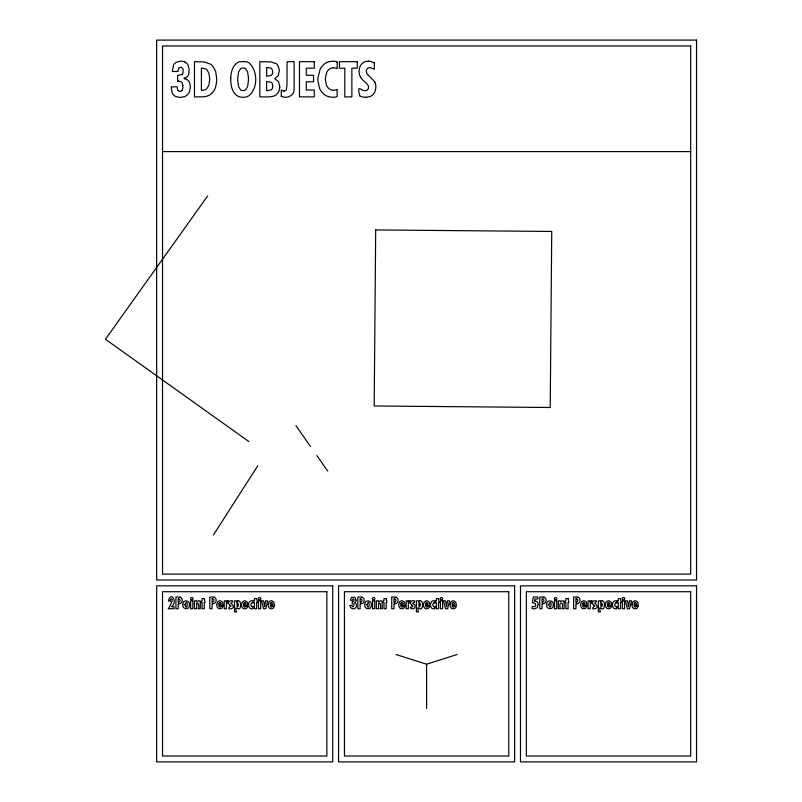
<?xml version="1.0" encoding="UTF-8"?>
<svg xmlns="http://www.w3.org/2000/svg" width="802" height="802" viewBox="0 0 802 802"><rect width="100%" height="100%" fill="white"/><g stroke="black" fill="none" stroke-linecap="round" stroke-linejoin="round"><path stroke-width="1.2" d="M178.194 603.866L178.194 608.738L175.929 608.738L175.929 596.999L178.365 596.999A7.378 7.378 0 0 1 179.267 597.049L180.219 597.269M212.089 603.866L212.079 608.738L209.813 608.738L209.813 596.999L212.249 596.999A7.378 7.378 0 0 1 213.162 597.049L214.114 597.269M360.118 603.866L360.108 608.738L357.842 608.738L357.842 596.999L360.278 596.999A7.378 7.378 0 0 1 361.181 597.049L362.143 597.269M394.013 603.866L394.003 608.738L391.737 608.738L391.737 596.999L394.173 596.999A7.378 7.378 0 0 1 395.075 597.049L396.038 597.269M542.032 603.866L542.022 608.738L539.756 608.738L539.756 596.999L542.192 596.999A7.378 7.378 0 0 1 543.104 597.049L544.057 597.269M575.926 603.866L575.916 608.738L573.651 608.738L573.651 596.999L576.087 596.999A7.378 7.378 0 0 1 576.989 597.049L577.951 597.269M532.428 602.793L533.24 596.999L537.811 596.999L537.811 598.994L534.874 598.994L534.653 601.129M226.655 603.304L226.535 603.635A6.737 6.737 0 0 0 226.435 605.029L226.415 608.738L224.239 608.738L224.239 600.848L226.264 600.848L226.264 602.252A2.175 2.175 0 0 1 227.999 600.528M590.483 603.304L590.372 603.635A6.737 6.737 0 0 0 590.272 605.029L590.252 608.738L588.067 608.738L588.067 600.848L590.102 600.848L590.102 602.252A2.175 2.175 0 0 1 591.836 600.528M213.392 535.024L257.793 465.721M207.668 195.939L105.453 339.276L248.79 441.491M182.014 90.255L181.904 90.405A2.576 2.576 0 0 1 179.999 91.428M182.004 74.496L177.613 75.408L177.613 81.192M184.35 96.671L181.252 97.333A14.867 14.867 0 0 1 179.568 97.363L175.889 96.581A7.519 7.519 0 0 1 172.219 93.092L171.157 86.816L177.041 86.816L177.753 90.345L179.999 91.418M395.937 654.472L426.604 664.206L457.27 654.472M184.62 78.025L184.009 78.566L186.485 79.388M178.355 81.152L177.733 81.192M333.311 67.859L332.038 67.969A6.326 6.326 0 0 0 329.432 69.072L327.878 70.596A10.215 10.215 0 0 0 326.635 72.651L325.432 77.964A22.306 22.306 0 0 0 325.411 79.829L326.464 85.122A10.266 10.266 0 0 0 327.938 87.598L329.532 89.092A6.546 6.546 0 0 0 332.168 90.175L333.452 90.285M283.968 91.007L285.301 90.766A2.175 2.175 0 0 0 286.294 89.874L287.006 84.942L287.036 61.684L294.144 61.684L294.144 86.235A37.784 37.784 0 0 1 293.983 90.255L293.853 91.037A7.659 7.659 0 0 1 292.479 94.355A9.624 9.624 0 0 1 281.392 96.35M368.379 61.223L365.943 61.503A8.371 8.371 0 0 0 361.983 63.689A9.313 9.313 0 0 0 359.737 67.288L359.136 70.295A15.048 15.048 0 0 0 359.095 71.769A11.078 11.078 0 0 0 360.579 77.243M365.722 97.333L369.912 96.631A8.862 8.862 0 0 0 374.965 91.719L375.787 88.13A15.96 15.96 0 0 0 375.827 86.606A11.007 11.007 0 0 0 374.875 82.075M238.234 600.768C240.981 601.009 240.78 604.748 240.43 606.753C239.497 612.738 233.643 603.024 236.58 611.916L234.495 611.916L234.495 600.848L236.54 600.848L236.54 602.061M420.148 600.768C423.005 601.069 422.724 605.029 422.253 607.104C420.479 612.828 416.248 602.543 418.504 611.916L416.408 611.916L416.408 600.848L418.454 600.848L418.454 602.061M602.071 600.768C604.929 601.069 604.648 605.029 604.177 607.104C602.502 612.758 597.881 602.603 600.417 611.916L598.332 611.916L598.332 600.848L600.367 600.848L600.367 602.061M267.617 90.676L271.206 89.844A3.158 3.158 0 0 0 272.279 88.591L272.75 86.426A9.403 9.403 0 0 0 272.74 85.523L272.179 83.338A3.007 3.007 0 0 0 271.367 82.385L266.625 81.433L266.625 90.626L267.547 90.666M162.525 151.598L690.672 151.598M168.45 600.999L170.365 600.999M227.898 602.783L228.039 600.708M409.812 602.783L409.952 600.708M591.726 602.783L591.876 600.708M350.063 605.38L352.028 605.38L352.399 606.713L353.492 606.743L353.903 604.417L352.499 603.485M576.327 603.886L576.448 603.886A3.539 3.539 0 0 0 578.021 597.119M178.575 603.886L178.726 603.886A3.539 3.539 0 0 0 180.3 597.119M394.363 603.886L394.534 603.886A3.539 3.539 0 0 0 396.108 597.119M542.413 603.886L542.553 603.886A3.539 3.539 0 0 0 544.127 597.119M212.45 603.886L212.61 603.886A3.539 3.539 0 0 0 214.194 597.119M360.459 603.886L360.639 603.886A3.539 3.539 0 0 0 362.213 597.119M533.019 602.763L535.305 603.475L535.826 605.46L534.643 606.753L532.348 606.302L532.047 608.427A5.434 5.434 0 0 0 534.322 608.868L537.139 607.766L538.172 604.507M178.465 81.142L181.102 81.714A2.897 2.897 0 0 1 182.134 82.656L182.906 85.654M184.54 61.844L181.533 61.233A13.564 13.564 0 0 0 180.009 61.263L176.5 62.175A7.007 7.007 0 0 0 173.553 65.002L172.29 71.498L177.974 71.498L178.756 68L181.142 67.147L183.177 69.183L182.916 73.403A3.007 3.007 0 0 1 182.004 74.496M413.341 603.746C416.408 604.758 415.225 609.67 411.957 608.848C407.065 606.402 413.13 607.685 412.93 606.142A2.476 2.476 0 0 0 412.198 605.52L411.947 605.34M230.084 605.37L230.294 605.5A2.476 2.476 0 0 1 230.996 606.071C223.427 610.613 238.304 609.59 231.507 603.796A2.316 2.316 0 0 1 230.725 603.184C237.603 599.034 224.109 600.177 229.974 605.299M593.901 605.36L594.122 605.5A2.476 2.476 0 0 1 594.833 606.071C587.254 610.803 602.272 609.36 595.284 603.766A2.316 2.316 0 0 1 594.563 603.184C601.299 599.054 588.006 600.177 593.801 605.299M411.887 605.299C406.263 599.224 420.007 599.806 412.669 603.164A2.316 2.316 0 0 0 413.351 603.726M367.697 74.616L367.095 73.894A4.571 4.571 0 0 1 366.795 73.443L366.213 70.335L367.777 68.07L370.344 67.679L374.313 69.183L374.313 62.967M295.928 425.682L310.514 446.524M316.88 455.616L327.737 471.105M360.629 77.213L362.915 80.07A33.554 33.554 0 0 0 364.74 81.824C367.156 83.548 370.404 87.127 367.506 89.844C362.243 94.165 356.319 81.182 359.647 95.669M563.956 601.721C563.184 598.823 559.505 603.375 560.317 600.848L558.292 600.848L558.292 608.738L560.468 608.738C557.601 601.289 564.879 600.909 561.961 608.738L564.137 608.738L564.137 603.355A6.556 6.556 0 0 0 563.986 601.711M356.098 600.046L354.775 597.169L351.386 597.47L350.444 600.277L352.339 600.277L353.08 598.823L354.123 599.746L353.792 601.189L352.218 601.57L352.218 603.505M168.43 600.588C171.307 590.603 178.034 602.362 171.427 606.713L174.064 606.713L174.064 608.738L168.26 608.738C167.959 609.831 175.538 596.307 170.535 599.244A7.449 7.449 0 0 0 170.395 600.999M575.916 598.823L575.916 602.091M542.022 598.823L542.022 602.091M426.604 664.206L426.604 708.497M408.178 602.252L408.178 600.848L406.153 600.848L406.153 608.738L408.328 608.738L408.328 605.029A6.737 6.737 0 0 1 408.439 603.635L408.569 603.304A1.504 1.504 0 0 1 409.792 602.853M394.003 598.823L394.003 602.091M360.108 598.823L360.108 602.091M354.354 602.633L354.354 602.482A3.278 3.278 0 0 1 356.459 606.252A3.278 3.278 0 0 1 352.98 608.798A3.278 3.278 0 0 1 350.003 605.69M337.141 62.075L337.141 68.651A10.306 10.306 0 0 0 333.311 67.829M281.291 90.165L281.291 96.561M212.079 598.823L212.079 602.091M178.194 598.823L178.194 602.091M534.653 600.909A3.679 3.679 0 0 1 538.353 604.507M542.282 598.713A1.754 1.754 0 0 1 543.906 600.457A1.754 1.754 0 0 1 542.282 602.212M576.177 598.713A1.754 1.754 0 0 1 577.791 600.457A1.754 1.754 0 0 1 576.177 602.212M590.402 603.214A1.504 1.504 0 0 1 591.716 602.853M600.447 602.091A2.386 2.386 0 0 1 602.031 600.628M615.976 602.703A1.704 1.704 0 0 1 616.949 603.104L616.959 601.009A3.84 3.84 0 0 0 615.455 600.708C611.345 600.888 611.345 608.708 615.455 608.878A2.627 2.627 0 0 0 616.959 608.427L616.959 606.352A1.323 1.323 0 0 1 616.036 606.783M616.076 606.643A2.015 2.015 0 0 1 616.016 602.833M178.445 598.713A1.754 1.754 0 0 1 180.069 600.457A1.754 1.754 0 0 1 178.445 602.212M212.34 598.713A1.754 1.754 0 0 1 213.964 600.457A1.754 1.754 0 0 1 212.34 602.212M226.575 603.214A1.504 1.504 0 0 1 227.878 602.853M236.61 602.091A2.386 2.386 0 0 1 238.194 600.628M252.139 602.703A1.704 1.704 0 0 1 253.111 603.104L253.121 601.009A3.84 3.84 0 0 0 251.627 600.708C247.507 600.888 247.507 608.708 251.627 608.878A2.627 2.627 0 0 0 253.121 608.427L253.121 606.352A1.323 1.323 0 0 1 252.209 606.783M252.239 606.643A2.015 2.015 0 0 1 252.179 602.833M356.028 600.056A2.426 2.426 0 0 1 354.444 602.743M360.369 598.713A1.754 1.754 0 0 1 361.983 600.457A1.754 1.754 0 0 1 360.369 602.212M394.253 598.713A1.754 1.754 0 0 1 395.877 600.457A1.754 1.754 0 0 1 394.253 602.212M408.238 602.262A2.175 2.175 0 0 1 409.922 600.528M418.534 602.091A2.386 2.386 0 0 1 420.108 600.628M434.062 602.703A1.704 1.704 0 0 1 435.025 603.104L435.035 601.009A3.84 3.84 0 0 0 433.541 600.708C429.431 600.888 429.421 608.708 433.541 608.878A2.627 2.627 0 0 0 435.045 608.427L435.035 606.352A1.323 1.323 0 0 1 434.123 606.783M434.163 606.643A2.015 2.015 0 0 1 434.093 602.833M365.722 97.273A11.098 11.098 0 0 1 359.597 95.749M374.815 82.095A6.757 6.757 0 0 0 374.524 81.583L370.253 77.042A32.591 32.591 0 0 1 367.677 74.636M368.389 61.102A12.571 12.571 0 0 1 374.273 63.017M333.462 90.325A9.454 9.454 0 0 0 337.131 89.413L337.141 96.511A10.947 10.947 0 0 1 333.051 97.343L328.359 96.641A13.143 13.143 0 0 1 324.369 94.576L322.645 93.022A16.16 16.16 0 0 1 319.547 88.33L317.913 80.581A30.757 30.757 0 0 1 317.963 77.594L320.219 69.022A16.481 16.481 0 0 1 322.534 65.674L324.83 63.619A12.621 12.621 0 0 1 328.86 61.724L332.76 61.223A11.027 11.027 0 0 1 337.161 62.025M283.958 91.087A6.566 6.566 0 0 1 281.332 90.105M205.452 96.541A34.947 34.947 0 0 1 199.758 96.852L194.475 96.892L194.475 61.684L204.32 61.954L210.405 64.14A11.749 11.749 0 0 1 213.162 66.616L215.678 71.548L216.67 78.215A35.448 35.448 0 0 1 216.6 81.884L215.558 87.348A14.306 14.306 0 0 1 210.625 94.295A11.739 11.739 0 0 1 205.783 96.42M184.36 96.691A8.932 8.932 0 0 0 189.462 91.689L190.285 88.009A16.381 16.381 0 0 0 190.325 86.375L189.713 82.987A6.627 6.627 0 0 0 186.495 79.368M184.65 78.145A5.814 5.814 0 0 0 188.811 73.995L189.162 69.162L187.838 64.721A6.877 6.877 0 0 0 184.55 61.824M182.746 85.684A8.281 8.281 0 0 1 182.164 90.325M238.465 604.638C236.77 612.116 236.199 597.921 238.465 604.638M420.378 604.638C418.644 612.026 418.163 597.911 420.378 604.638M602.302 604.638C600.407 612.116 600.127 597.911 602.302 604.638M184.941 604.638C187.568 613.36 188.35 596.407 184.941 604.638M196.63 603.976L196.63 608.738L194.455 608.738L194.455 600.848L196.48 600.848C195.658 603.214 199.367 598.893 200.129 601.721A6.556 6.556 0 0 1 200.269 603.355L200.299 608.738L198.124 608.738C200.229 606.673 197.312 600.127 196.63 603.976M366.865 604.638C369.381 613.329 370.474 596.598 366.865 604.638M375.697 229.943L374.183 405.982L550.232 407.496L551.736 231.447L375.697 229.943M378.554 603.976L378.554 608.738L376.369 608.738L376.369 600.848L378.394 600.848C377.582 603.214 381.281 598.893 382.043 601.721A6.556 6.556 0 0 1 382.193 603.355L382.213 608.738L380.048 608.738C381.892 607.064 379.376 599.896 378.554 603.976M548.779 604.638C551.285 613.309 552.398 596.618 548.779 604.638M218.886 604.026C224.209 605.35 218.926 600.016 218.886 604.026M243.638 604.026C248.971 605.66 243.818 599.756 243.638 604.026M270.234 604.026C275.647 605.36 270.124 600.026 270.234 604.026M279.818 86.816L279.026 91.137L276.71 94.436A9.163 9.163 0 0 1 272.479 96.43L270.725 96.711A46.686 46.686 0 0 1 266.344 96.882L259.828 96.892L259.828 61.684L270.595 61.894L276.058 63.579A6.286 6.286 0 0 1 277.943 65.473L279.246 69.844A16.22 16.22 0 0 1 279.286 71.067L278.204 75.789L274.825 78.756L278.605 81.644L279.818 86.816M400.799 604.026C406.113 605.741 401.03 599.716 400.799 604.026M425.551 604.026C430.925 605.53 425.641 599.816 425.551 604.026M452.158 604.026C457.481 605.66 452.338 599.746 452.158 604.026M582.723 604.026C588.026 605.861 582.914 599.675 582.723 604.026M607.475 604.026C612.868 605.37 607.375 600.016 607.475 604.026M634.071 604.026C639.445 605.51 634.151 599.836 634.071 604.026M230.755 78.265C230.645 84.19 231.497 91.007 236.289 95.077A9.814 9.814 0 0 0 239.076 96.661L241.673 97.253A13.363 13.363 0 0 0 243.788 97.313L246.394 96.862A9.955 9.955 0 0 0 249.262 95.478C258.033 87.669 257.753 71.117 249.362 63.147A9.774 9.774 0 0 0 246.465 61.704L239.728 61.694A9.814 9.814 0 0 0 236.851 63.107C232.199 66.576 230.886 72.781 230.755 78.265M216.761 604.568L217.101 606.843L218.365 608.447L220.4 608.858L222.234 607.946L223.016 606.362L221.141 606.362L220.089 607.274L218.986 606.302L218.886 605.44L223.116 605.38L222.515 602.081L220.35 600.728A4.09 4.09 0 0 0 219.788 600.708L217.633 601.811L216.761 604.568M241.512 604.568L241.853 606.843L243.116 608.447L245.151 608.858L246.986 607.946L247.768 606.362L245.893 606.362L244.77 607.274L243.738 606.302L243.638 605.44L247.868 605.38L247.267 602.081L245.101 600.728A4.09 4.09 0 0 0 244.54 600.708L242.384 601.811L241.512 604.568M268.119 604.568L268.449 606.843L269.713 608.447L271.748 608.858L273.582 607.946L274.364 606.362L272.49 606.362L271.437 607.274L270.334 606.302L270.234 605.44L274.474 605.38L273.863 602.081L271.698 600.728A4.09 4.09 0 0 0 271.136 600.708L268.981 601.811L268.119 604.568M398.684 604.568L399.015 606.843L400.278 608.447L402.313 608.858L404.148 607.946L404.93 606.362L403.055 606.362L401.932 607.274L400.9 606.302L400.799 605.44L405.04 605.38L404.429 602.081L402.263 600.728A4.09 4.09 0 0 0 401.702 600.708L399.546 601.811L398.684 604.568M423.436 604.568L423.767 606.843L425.03 608.447L427.065 608.858L428.9 607.946L429.682 606.362L427.807 606.362L426.684 607.274L425.651 606.302L425.551 605.44L429.792 605.38L429.18 602.081L427.015 600.728A4.09 4.09 0 0 0 426.453 600.708L424.298 601.811L423.436 604.568M450.032 604.568L450.373 606.843L451.636 608.447L453.661 608.858L455.506 607.946L456.288 606.362L454.413 606.362L453.29 607.274L452.248 606.302L452.148 605.44L456.388 605.38L455.777 602.081L453.611 600.728A4.09 4.09 0 0 0 453.06 600.708L450.894 601.811L450.032 604.568M580.598 604.568L580.939 606.843L582.202 608.447L584.227 608.858L586.072 607.946L586.853 606.362L584.979 606.362L583.856 607.274L582.813 606.302L582.713 605.44L586.954 605.38L586.342 602.081L584.177 600.728A4.09 4.09 0 0 0 583.625 600.708L581.46 601.811L580.598 604.568M605.35 604.568L605.69 606.843L606.954 608.447L608.979 608.858L610.823 607.946L611.605 606.362L609.731 606.362L608.678 607.274L607.565 606.302L607.465 605.44L611.705 605.38L611.094 602.081L608.929 600.728A4.09 4.09 0 0 0 608.377 600.708L606.212 601.811L605.35 604.568M631.946 604.568L632.287 606.843L633.55 608.447L635.585 608.858L637.42 607.946L638.202 606.362L636.327 606.362L635.204 607.274L634.171 606.302L634.071 605.44L638.302 605.38L637.7 602.081L635.535 600.728A4.09 4.09 0 0 0 634.973 600.708L632.818 601.811L631.946 604.568M182.876 604.548C181.743 609.69 190.004 610.302 189.432 605.019C190.545 599.906 182.305 599.284 182.876 604.548M364.79 604.548C363.657 609.69 371.927 610.302 371.346 605.019C372.459 599.906 364.218 599.284 364.79 604.548M546.703 604.548C545.581 609.69 553.841 610.302 553.27 605.019C554.382 599.906 546.132 599.284 546.703 604.548M248.47 80.01L247.718 86.215L245.703 89.734A3.86 3.86 0 0 1 244.059 90.526L242.124 90.526A3.85 3.85 0 0 1 240.49 89.744L238.615 86.676L237.763 80.701A45.894 45.894 0 0 1 237.763 77.924L238.615 71.919L240.49 68.842A3.84 3.84 0 0 1 242.124 68.05L244.059 68.05A3.86 3.86 0 0 1 245.703 68.842L247.718 72.37L248.45 77.934A45.614 45.614 0 0 1 248.47 80.01M209.663 80.07L208.891 85.112L206.886 88.531A6.175 6.175 0 0 1 204.53 89.984L201.422 90.385L201.422 68.1L205.322 68.792A5.995 5.995 0 0 1 207.237 70.235L208.921 73.393L209.633 78.025A30.877 30.877 0 0 1 209.663 80.07M272.61 72.23L272.299 73.884A3.278 3.278 0 0 1 271.016 75.498L266.625 76.3L266.625 67.398L270.785 68.13A3.439 3.439 0 0 1 272.289 69.924L272.59 71.388A7.779 7.779 0 0 1 272.61 72.23M264.63 606.633L263.647 600.848L261.542 600.848L263.567 608.738L265.693 608.738L267.718 600.848L265.612 600.848L264.63 606.633M446.554 606.633L445.571 600.848L443.466 600.848L445.491 608.738L447.606 608.738L449.631 600.848L447.526 600.848L446.554 606.633M628.467 606.633L627.485 600.848L625.38 600.848L627.405 608.738L629.53 608.738L631.555 600.848L629.45 600.848L628.467 606.633M696.547 40.1L156.661 40.1L156.661 579.986L696.547 579.986L696.547 40.1M690.672 45.965L162.525 45.965L162.525 574.112L690.672 574.112L690.672 45.965M314.284 61.684L299.477 61.684L299.477 96.892L314.284 96.892L314.284 90.024L306.274 90.024L306.274 81.774L313.532 81.774L313.532 75.308L306.274 75.308L306.274 68.2L314.284 68.2L314.284 61.684M357.261 61.684L339.436 61.684L339.436 68.2L344.81 68.2L344.81 96.892L351.877 96.892L351.877 68.2L357.261 68.2L357.261 61.684M332.71 585.851L156.661 585.851L156.661 761.9L332.71 761.9L332.71 585.851M514.623 585.851L338.574 585.851L338.574 761.9L514.623 761.9L514.623 585.851M696.547 585.851L520.498 585.851L520.498 761.9L696.547 761.9L696.547 585.851M326.845 591.716L162.525 591.716L162.525 756.035L326.845 756.035L326.845 591.716M508.759 591.716L344.449 591.716L344.449 756.035L508.759 756.035L508.759 591.716M690.672 591.716L526.363 591.716L526.363 756.035L690.672 756.035L690.672 591.716M204.229 598.573L202.054 598.573L202.054 600.848L201.202 600.848L201.202 602.553L202.054 602.553L202.054 608.738L204.229 608.738L204.229 602.553L205.091 602.553L204.229 598.573M256.61 598.573L254.434 598.573L254.434 600.848L253.582 600.848L253.582 602.553L254.434 602.553L254.434 608.738L256.61 608.738L256.61 602.553L257.472 602.553L256.61 598.573M386.143 598.573L383.978 598.573L383.978 600.848L383.115 600.848L383.115 602.553L383.978 602.553L383.978 608.738L386.143 608.738L386.143 602.553L387.005 602.553L386.143 598.573M438.524 598.573L436.358 598.573L436.358 600.848L435.496 600.848L435.496 602.553L436.358 602.553L436.358 608.738L438.524 608.738L438.524 602.553L439.386 602.553L438.524 598.573M568.067 598.573L565.891 598.573L565.891 600.848L565.029 600.848L565.029 602.553L565.891 602.553L565.891 608.738L568.067 608.738L568.067 602.553L568.919 602.553L568.067 598.573M620.447 598.573L618.272 598.573L618.272 600.848L617.41 600.848L617.41 602.553L618.272 602.553L618.272 608.738L620.447 608.738L620.447 602.553L621.299 602.553L620.447 598.573M192.831 600.848L190.655 600.848L190.655 608.738L192.831 608.738L192.831 600.848M260.68 600.848L258.495 600.848L258.495 608.738L260.68 608.738L260.68 600.848M374.745 600.848L372.569 600.848L372.569 608.738L374.745 608.738L374.745 600.848M442.594 600.848L440.418 600.848L440.418 608.738L442.594 608.738L442.594 600.848M556.668 600.848L554.483 600.848L554.483 608.738L556.668 608.738L556.668 600.848M624.507 600.848L622.332 600.848L622.332 608.738L624.507 608.738L624.507 600.848M554.924 599.816A1.263 1.263 0 0 0 556.839 598.743A1.263 1.263 0 0 0 554.954 597.63A1.263 1.263 0 0 0 554.924 599.816M622.773 599.816A1.263 1.263 0 0 0 624.678 598.743A1.263 1.263 0 0 0 622.803 597.63A1.263 1.263 0 0 0 622.773 599.816M191.097 599.816A1.263 1.263 0 0 0 193.001 598.743A1.263 1.263 0 0 0 191.127 597.63A1.263 1.263 0 0 0 191.097 599.816M258.936 599.816A1.263 1.263 0 0 0 260.85 598.743A1.263 1.263 0 0 0 258.966 597.63A1.263 1.263 0 0 0 258.936 599.816M373.01 599.816A1.263 1.263 0 0 0 374.915 598.743A1.263 1.263 0 0 0 373.04 597.63A1.263 1.263 0 0 0 373.01 599.816M440.859 599.816A1.263 1.263 0 0 0 442.764 598.743A1.263 1.263 0 0 0 440.889 597.63A1.263 1.263 0 0 0 440.859 599.816"/></g></svg>
